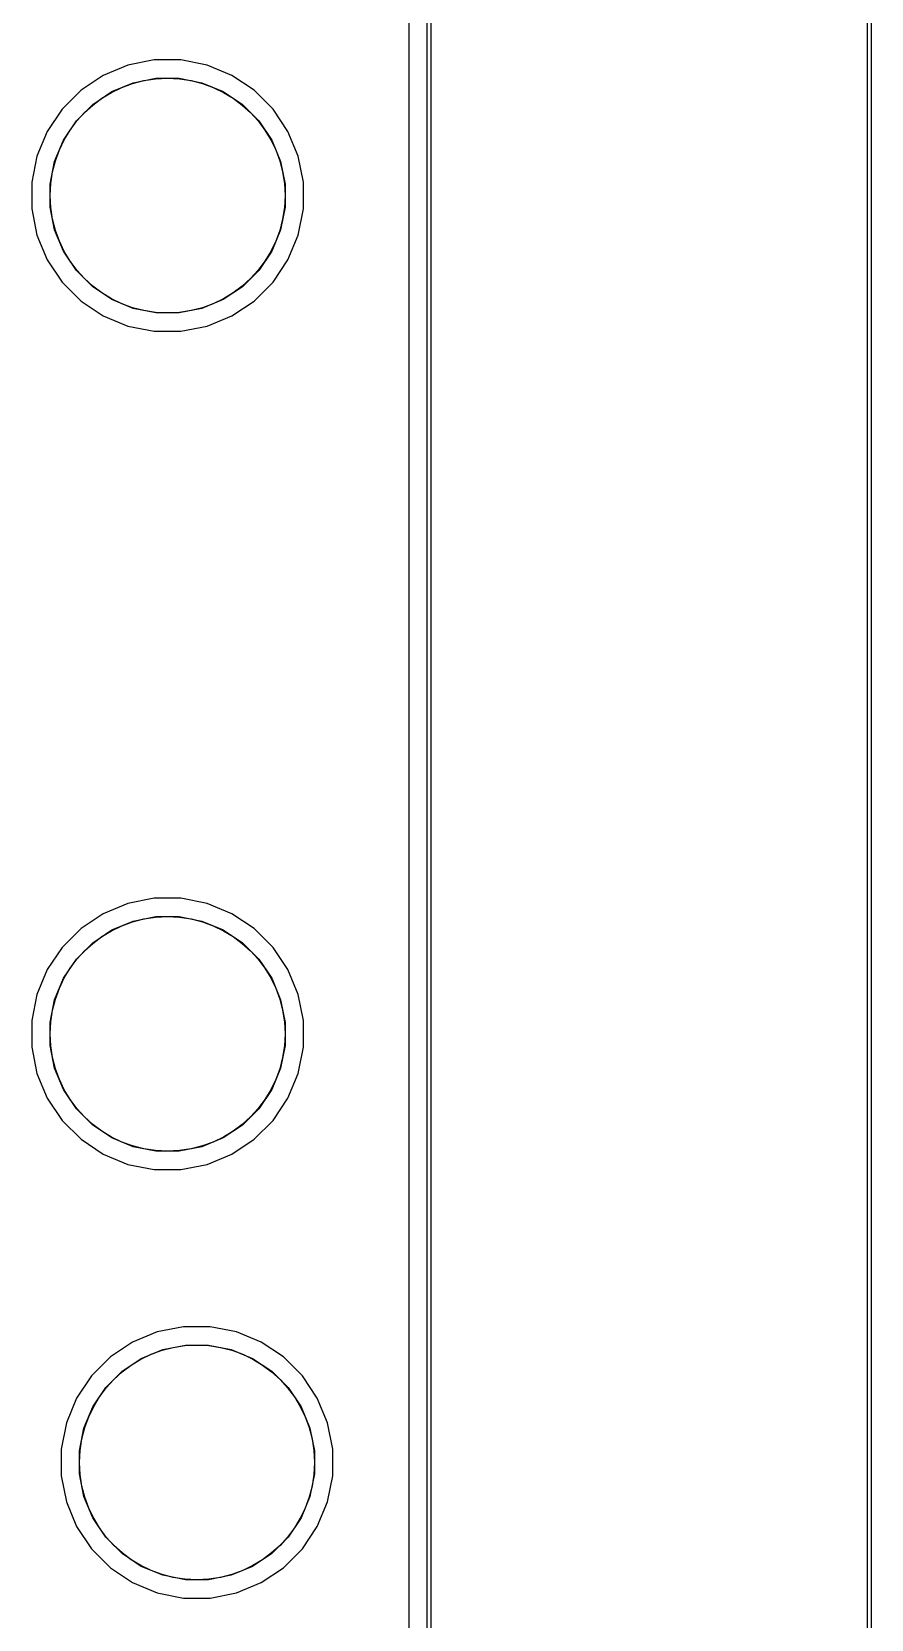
# Model space of a CAD drawing. Extents: x 44 to 126, y -146 to -44.
# Drawn here: x 114.59 to 126.03, y -82.4 to -60.76 of the extents above; entities that cross this region are included whole.
import ezdxf

# ---------------------------------------------------------------- set-up
doc = ezdxf.new("R2010")
doc.units = 0
doc.layers.add('BLACK', color=7, linetype='CONTINUOUS')

msp = doc.modelspace()

# ---------------------------------------------------------------- linework, layer by layer
at = {"layer": 'BLACK', "linetype": 'CONTINUOUS'}
for p, q in [((125.975, -145.975), (125.975, -44.025)), ((126.025, -44.0012), (126.025, -145.999)), ((119.975, -139.975), (119.975, -50.025)), ((120.025, -50.0012), (120.025, -139.999)), ((119.725, -50.425), (119.725, -139.575)), ((115.9, -61.2131), (115.564, -61.3526)), ((116.258, -61.142), (115.9, -61.2131)), ((116.622, -61.142), (116.258, -61.142)), ((116.98, -61.2131), (116.622, -61.142)), ((117.316, -61.3526), (116.98, -61.2131)), ((115.564, -61.3526), (115.261, -61.555)), ((115.682, -61.5741), (115.973, -61.4535)), ((115.973, -61.4535), (116.282, -61.392)), ((116.282, -61.392), (116.598, -61.392)), ((116.598, -61.392), (116.907, -61.4535)), ((116.907, -61.4535), (117.198, -61.5741)), ((117.619, -61.555), (117.316, -61.3526)), ((115.261, -61.555), (115.003, -61.8127)), ((115.42, -61.7492), (115.682, -61.5741)), ((117.198, -61.5741), (117.46, -61.7492)), ((117.877, -61.8127), (117.619, -61.555)), ((115.003, -61.8127), (114.801, -62.1157)), ((115.197, -61.9721), (115.42, -61.7492)), ((117.46, -61.7492), (117.683, -61.9721)), ((118.079, -62.1157), (117.877, -61.8127)), ((114.801, -62.1157), (114.661, -62.4524)), ((115.022, -62.2341), (115.197, -61.9721)), ((117.683, -61.9721), (117.858, -62.2341)), ((118.219, -62.4524), (118.079, -62.1157)), ((114.901, -62.5253), (115.022, -62.2341)), ((117.858, -62.2341), (117.979, -62.5253)), ((114.661, -62.4524), (114.59, -62.8098)), ((114.84, -62.8344), (114.901, -62.5253)), ((117.979, -62.5253), (118.04, -62.8344)), ((118.29, -62.8098), (118.219, -62.4524)), ((114.59, -62.8098), (114.59, -63.1742)), ((114.84, -63.1496), (114.84, -62.8344)), ((118.04, -62.8344), (118.04, -63.1496)), ((118.29, -63.1742), (118.29, -62.8098)), ((114.59, -63.1742), (114.661, -63.5316)), ((114.901, -63.4587), (114.84, -63.1496)), ((118.04, -63.1496), (117.979, -63.4587)), ((118.219, -63.5316), (118.29, -63.1742)), ((114.661, -63.5316), (114.801, -63.8683)), ((115.022, -63.7499), (114.901, -63.4587)), ((117.979, -63.4587), (117.858, -63.7499)), ((118.079, -63.8683), (118.219, -63.5316)), ((115.197, -64.0119), (115.022, -63.7499)), ((117.858, -63.7499), (117.683, -64.0119)), ((114.801, -63.8683), (115.003, -64.1713)), ((115.42, -64.2348), (115.197, -64.0119)), ((117.683, -64.0119), (117.46, -64.2348)), ((117.877, -64.1713), (118.079, -63.8683)), ((115.003, -64.1713), (115.261, -64.429)), ((115.682, -64.4099), (115.42, -64.2348)), ((117.46, -64.2348), (117.198, -64.4099)), ((117.619, -64.429), (117.877, -64.1713)), ((115.261, -64.429), (115.564, -64.6314)), ((115.973, -64.5305), (115.682, -64.4099)), ((117.198, -64.4099), (116.907, -64.5305)), ((117.316, -64.6314), (117.619, -64.429)), ((115.564, -64.6314), (115.9, -64.7709)), ((116.282, -64.592), (115.973, -64.5305)), ((116.598, -64.592), (116.282, -64.592)), ((116.907, -64.5305), (116.598, -64.592)), ((116.98, -64.7709), (117.316, -64.6314)), ((115.9, -64.7709), (116.258, -64.842)), ((116.258, -64.842), (116.622, -64.842)), ((116.622, -64.842), (116.98, -64.7709)), ((115.9, -72.6431), (115.564, -72.7826)), ((116.258, -72.572), (115.9, -72.6431)), ((116.622, -72.572), (116.258, -72.572)), ((116.98, -72.6431), (116.622, -72.572)), ((117.316, -72.7826), (116.98, -72.6431)), ((115.564, -72.7826), (115.261, -72.985)), ((115.682, -73.0041), (115.973, -72.8835)), ((115.973, -72.8835), (116.282, -72.822)), ((116.282, -72.822), (116.598, -72.822)), ((116.598, -72.822), (116.907, -72.8835)), ((116.907, -72.8835), (117.198, -73.0041)), ((117.619, -72.985), (117.316, -72.7826)), ((115.261, -72.985), (115.003, -73.2427)), ((115.42, -73.1792), (115.682, -73.0041)), ((117.198, -73.0041), (117.46, -73.1792)), ((117.877, -73.2427), (117.619, -72.985)), ((115.003, -73.2427), (114.801, -73.5457)), ((115.197, -73.4021), (115.42, -73.1792)), ((117.46, -73.1792), (117.683, -73.4021)), ((118.079, -73.5457), (117.877, -73.2427)), ((114.801, -73.5457), (114.661, -73.8824)), ((115.022, -73.6641), (115.197, -73.4021)), ((117.683, -73.4021), (117.858, -73.6641)), ((118.219, -73.8824), (118.079, -73.5457)), ((114.901, -73.9553), (115.022, -73.6641)), ((117.858, -73.6641), (117.979, -73.9553)), ((114.661, -73.8824), (114.59, -74.2398)), ((114.84, -74.2644), (114.901, -73.9553)), ((117.979, -73.9553), (118.04, -74.2644)), ((118.29, -74.2398), (118.219, -73.8824)), ((114.59, -74.2398), (114.59, -74.6042)), ((118.29, -74.6042), (118.29, -74.2398)), ((114.84, -74.5796), (114.84, -74.2644)), ((118.04, -74.2644), (118.04, -74.5796)), ((114.59, -74.6042), (114.661, -74.9616)), ((114.901, -74.8887), (114.84, -74.5796)), ((118.04, -74.5796), (117.979, -74.8887)), ((118.219, -74.9616), (118.29, -74.6042)), ((115.022, -75.1799), (114.901, -74.8887)), ((117.979, -74.8887), (117.858, -75.1799)), ((114.661, -74.9616), (114.801, -75.2983)), ((118.079, -75.2983), (118.219, -74.9616)), ((114.801, -75.2983), (115.003, -75.6013)), ((115.197, -75.4419), (115.022, -75.1799)), ((117.858, -75.1799), (117.683, -75.4419)), ((117.877, -75.6013), (118.079, -75.2983)), ((115.42, -75.6648), (115.197, -75.4419)), ((117.683, -75.4419), (117.46, -75.6648)), ((115.003, -75.6013), (115.261, -75.859)), ((115.682, -75.8399), (115.42, -75.6648)), ((117.46, -75.6648), (117.198, -75.8399)), ((117.619, -75.859), (117.877, -75.6013)), ((115.261, -75.859), (115.564, -76.0614)), ((115.973, -75.9605), (115.682, -75.8399)), ((116.282, -76.022), (115.973, -75.9605)), ((116.907, -75.9605), (116.598, -76.022)), ((117.198, -75.8399), (116.907, -75.9605)), ((117.316, -76.0614), (117.619, -75.859)), ((115.564, -76.0614), (115.9, -76.2009)), ((116.598, -76.022), (116.282, -76.022)), ((116.98, -76.2009), (117.316, -76.0614)), ((115.9, -76.2009), (116.258, -76.272)), ((116.258, -76.272), (116.622, -76.272)), ((116.622, -76.272), (116.98, -76.2009)), ((116.3, -78.4851), (115.964, -78.6246)), ((116.658, -78.414), (116.3, -78.4851)), ((117.022, -78.414), (116.658, -78.414)), ((117.38, -78.4851), (117.022, -78.414)), ((117.716, -78.6246), (117.38, -78.4851)), ((115.964, -78.6246), (115.661, -78.827)), ((116.082, -78.8461), (116.373, -78.7255)), ((116.373, -78.7255), (116.682, -78.664)), ((116.682, -78.664), (116.998, -78.664)), ((116.998, -78.664), (117.307, -78.7255)), ((117.307, -78.7255), (117.598, -78.8461)), ((118.019, -78.827), (117.716, -78.6246)), ((115.661, -78.827), (115.403, -79.0847)), ((115.82, -79.0212), (116.082, -78.8461)), ((117.598, -78.8461), (117.86, -79.0212)), ((118.277, -79.0847), (118.019, -78.827)), ((115.403, -79.0847), (115.201, -79.3877)), ((115.597, -79.2441), (115.82, -79.0212)), ((117.86, -79.0212), (118.083, -79.2441)), ((118.479, -79.3877), (118.277, -79.0847)), ((115.201, -79.3877), (115.061, -79.7244)), ((115.422, -79.5061), (115.597, -79.2441)), ((118.083, -79.2441), (118.258, -79.5061)), ((118.619, -79.7244), (118.479, -79.3877)), ((115.301, -79.7973), (115.422, -79.5061)), ((118.258, -79.5061), (118.379, -79.7973)), ((115.061, -79.7244), (114.99, -80.0818)), ((115.24, -80.1064), (115.301, -79.7973)), ((118.379, -79.7973), (118.44, -80.1064)), ((118.69, -80.0818), (118.619, -79.7244)), ((114.99, -80.0818), (114.99, -80.4462)), ((118.69, -80.4462), (118.69, -80.0818)), ((115.24, -80.4216), (115.24, -80.1064)), ((118.44, -80.1064), (118.44, -80.4216)), ((114.99, -80.4462), (115.061, -80.8036)), ((115.301, -80.7307), (115.24, -80.4216)), ((118.44, -80.4216), (118.379, -80.7307)), ((118.619, -80.8036), (118.69, -80.4462)), ((115.422, -81.0219), (115.301, -80.7307)), ((118.379, -80.7307), (118.258, -81.0219)), ((115.061, -80.8036), (115.201, -81.1403)), ((118.479, -81.1403), (118.619, -80.8036)), ((115.201, -81.1403), (115.403, -81.4433)), ((115.597, -81.2839), (115.422, -81.0219)), ((118.258, -81.0219), (118.083, -81.2839)), ((118.277, -81.4433), (118.479, -81.1403)), ((115.82, -81.5068), (115.597, -81.2839)), ((118.083, -81.2839), (117.86, -81.5068)), ((115.403, -81.4433), (115.661, -81.701)), ((116.082, -81.6819), (115.82, -81.5068)), ((117.86, -81.5068), (117.598, -81.6819)), ((118.019, -81.701), (118.277, -81.4433)), ((115.661, -81.701), (115.964, -81.9034)), ((116.373, -81.8025), (116.082, -81.6819)), ((116.682, -81.864), (116.373, -81.8025)), ((117.307, -81.8025), (116.998, -81.864)), ((117.598, -81.6819), (117.307, -81.8025)), ((117.716, -81.9034), (118.019, -81.701)), ((115.964, -81.9034), (116.3, -82.0429)), ((116.998, -81.864), (116.682, -81.864)), ((117.38, -82.0429), (117.716, -81.9034)), ((116.3, -82.0429), (116.658, -82.114)), ((116.658, -82.114), (117.022, -82.114)), ((117.022, -82.114), (117.38, -82.0429))]:
    msp.add_line(p, q, dxfattribs=at)
at = {"layer": 'BLACK'}
for centre in [(116.44, -62.992), (116.44, -62.992), (116.44, -74.422), (116.44, -74.422), (116.84, -80.264), (116.84, -80.264)]:
    msp.add_circle(centre, 1.6, dxfattribs=at)

doc.saveas('drawing.dxf')
